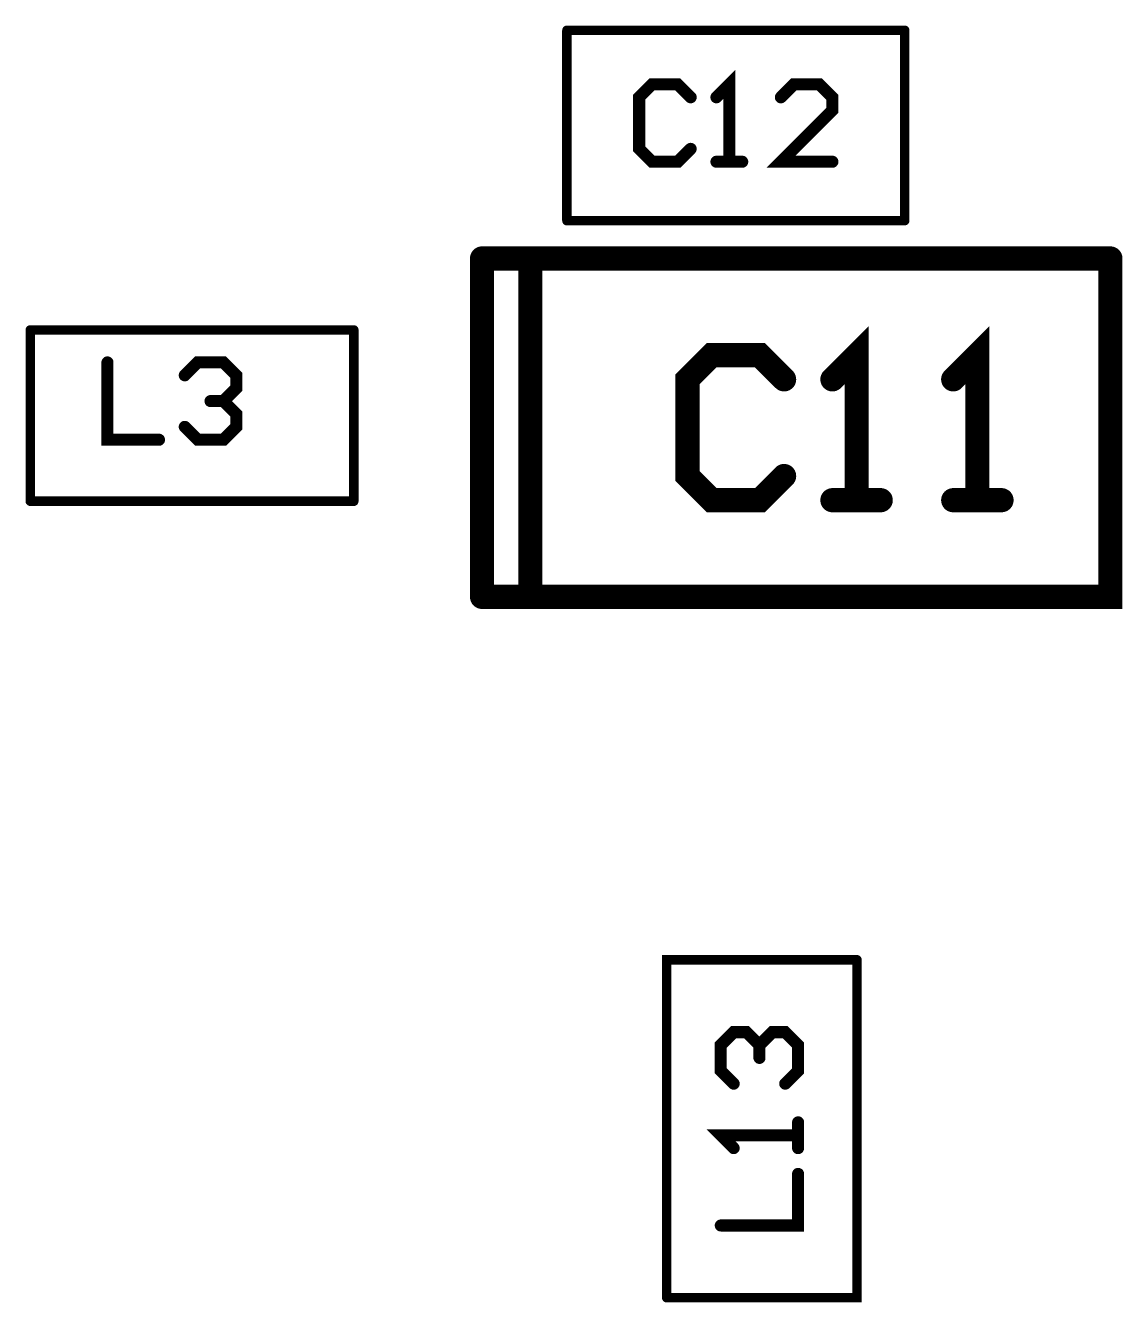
# Model space of a CAD drawing. Extents: x -4.2 to 14.8, y -3.5 to 8.8.
# Drawn here: x 6.891 to 7.345, y 2.913 to 3.441 of the extents above; entities that cross this region are included whole.
import ezdxf

# ---------------------------------------------------------------- set-up
doc = ezdxf.new("R2010")
doc.units = 0
doc.layers.add('2D_LINE_00', color=1, linetype='CONTINUOUS')

# ---------------------------------------------------------------- blocks, each defined once
blk = doc.blocks.new('SMOOTH_0$01')
at = {"const_width": 0.005}
blk.add_lwpolyline([(-0.0025, 0, 1), (0.0025, 0, 1)], format="xyb", close=True, dxfattribs=at)
blk = doc.blocks.new('DRAWING_3043')
at = {"layer": '2D_LINE_00', "const_width": 0.01}
blk.add_lwpolyline([(0, 0), (0.26, 0)], dxfattribs=at)
at = {"layer": '2D_LINE_00'}
for p in [(0, 0), (0.26, 0)]:
    blk.add_blockref('SMOOTH_0$01', p, dxfattribs=at)
blk = doc.blocks.new('DRAWING_3044')
at = {"layer": '2D_LINE_00', "const_width": 0.01}
blk.add_lwpolyline([(0, 0), (0, 0.14)], dxfattribs=at)
at = {"layer": '2D_LINE_00'}
for p in [(0, 0.14), (0, 0)]:
    blk.add_blockref('SMOOTH_0$01', p, dxfattribs=at)
blk = doc.blocks.new('DRAWING_3045')
at = {"layer": '2D_LINE_00', "const_width": 0.01}
blk.add_lwpolyline([(0, 0), (0.26, 0), (0.26, 0.14)], dxfattribs=at)
at = {"layer": '2D_LINE_00'}
for p in [(0.26, 0.14), (0, 0), (0.26, 0)]:
    blk.add_blockref('SMOOTH_0$01', p, dxfattribs=at)
blk = doc.blocks.new('DRAWING_3046')
at = {"layer": '2D_LINE_00', "const_width": 0.01}
blk.add_lwpolyline([(0, 0), (0, 0.14)], dxfattribs=at)
at = {"layer": '2D_LINE_00'}
for p in [(0, 0.14), (0, 0)]:
    blk.add_blockref('SMOOTH_0$01', p, dxfattribs=at)
blk = doc.blocks.new('DRAWING_3309')
at = {"layer": '2D_LINE_00', "const_width": 0.01}
blk.add_lwpolyline([(0, 0), (-0.01, 0.01), (-0.02999, 0.01), (-0.03999, 0), (-0.03999, -0.03998), (-0.02999, -0.04998), (-0.01, -0.04998), (0, -0.03998)], dxfattribs=at)
at = {"layer": '2D_LINE_00'}
for p in [(-0.02999, 0.01), (-0.01, 0.01), (-0.03999, 0), (0, 0), (-0.03999, -0.03998), (0, -0.03998), (-0.02999, -0.04998), (-0.01, -0.04998)]:
    blk.add_blockref('SMOOTH_0$01', p, dxfattribs=at)
blk = doc.blocks.new('DRAWING_3310')
at = {"layer": '2D_LINE_00', "const_width": 0.01}
blk.add_lwpolyline([(0, 0), (0.01999, 0), (0.01, 0), (0.01, 0.05998), (0, 0.04998)], dxfattribs=at)
at = {"layer": '2D_LINE_00'}
for p in [(0.01, 0.05998), (0, 0.04998), (0, 0), (0.01, 0), (0.01999, 0)]:
    blk.add_blockref('SMOOTH_0$01', p, dxfattribs=at)
blk = doc.blocks.new('DRAWING_3311')
at = {"layer": '2D_LINE_00', "const_width": 0.01}
blk.add_lwpolyline([(0, 0), (0.02, 0), (0.01, 0), (0.01, 0.05998), (0, 0.04998)], dxfattribs=at)
at = {"layer": '2D_LINE_00'}
for p in [(0.01, 0.05998), (0, 0.04998), (0, 0), (0.01, 0), (0.02, 0)]:
    blk.add_blockref('SMOOTH_0$01', p, dxfattribs=at)
blk = doc.blocks.new('SMOOTH_0$00394')
at = {"const_width": 0.00197}
blk.add_lwpolyline([(-0.00098, 0, 1), (0.00098, 0, 1)], format="xyb", close=True, dxfattribs=at)
blk = doc.blocks.new('DRAWING_3718')
at = {"layer": '2D_LINE_00', "const_width": 0.00394}
blk.add_lwpolyline([(0, 0), (0, 0.07874)], dxfattribs=at)
at = {"layer": '2D_LINE_00'}
for p in [(0, 0.07874), (0, 0)]:
    blk.add_blockref('SMOOTH_0$00394', p, dxfattribs=at)
blk = doc.blocks.new('DRAWING_3719')
at = {"layer": '2D_LINE_00', "const_width": 0.00394}
blk.add_lwpolyline([(0, 0), (0.13976, 0)], dxfattribs=at)
at = {"layer": '2D_LINE_00'}
for p in [(0, 0), (0.13976, 0)]:
    blk.add_blockref('SMOOTH_0$00394', p, dxfattribs=at)
blk = doc.blocks.new('DRAWING_3720')
at = {"layer": '2D_LINE_00', "const_width": 0.00394}
blk.add_lwpolyline([(0, 0), (0.13976, 0)], dxfattribs=at)
at = {"layer": '2D_LINE_00'}
for p in [(0, 0), (0.13976, 0)]:
    blk.add_blockref('SMOOTH_0$00394', p, dxfattribs=at)
blk = doc.blocks.new('DRAWING_3721')
at = {"layer": '2D_LINE_00', "const_width": 0.00394}
blk.add_lwpolyline([(0, 0), (0, 0.07874)], dxfattribs=at)
at = {"layer": '2D_LINE_00'}
for p in [(0, 0.07874), (0, 0)]:
    blk.add_blockref('SMOOTH_0$00394', p, dxfattribs=at)
blk = doc.blocks.new('DRAWING_4065')
at = {"layer": '2D_LINE_00', "const_width": 0.00394}
blk.add_lwpolyline([(0, 0), (0.07874, 0), (0.07874, 0.13976)], dxfattribs=at)
at = {"layer": '2D_LINE_00'}
for p in [(0.07874, 0.13976), (0, 0), (0.07874, 0)]:
    blk.add_blockref('SMOOTH_0$00394', p, dxfattribs=at)
blk = doc.blocks.new('DRAWING_4066')
at = {"layer": '2D_LINE_00', "const_width": 0.00394}
blk.add_lwpolyline([(0, 0), (0, 0.13976), (0.07874, 0.13976)], dxfattribs=at)
at = {"layer": '2D_LINE_00'}
for p in [(0, 0.13976), (0.07874, 0.13976), (0, 0)]:
    blk.add_blockref('SMOOTH_0$00394', p, dxfattribs=at)
blk = doc.blocks.new('DRAWING_4097')
at = {"layer": '2D_LINE_00', "const_width": 0.00394}
blk.add_lwpolyline([(0, 0), (0.13386, 0)], dxfattribs=at)
at = {"layer": '2D_LINE_00'}
for p in [(0, 0), (0.13386, 0)]:
    blk.add_blockref('SMOOTH_0$00394', p, dxfattribs=at)
blk = doc.blocks.new('DRAWING_4098')
at = {"layer": '2D_LINE_00', "const_width": 0.00394}
blk.add_lwpolyline([(0, 0), (0.13386, 0)], dxfattribs=at)
at = {"layer": '2D_LINE_00'}
for p in [(0, 0), (0.13386, 0)]:
    blk.add_blockref('SMOOTH_0$00394', p, dxfattribs=at)
blk = doc.blocks.new('DRAWING_4099')
at = {"layer": '2D_LINE_00', "const_width": 0.00394}
blk.add_lwpolyline([(0, 0), (0, 0.07086)], dxfattribs=at)
at = {"layer": '2D_LINE_00'}
for p in [(0, 0.07086), (0, 0)]:
    blk.add_blockref('SMOOTH_0$00394', p, dxfattribs=at)
blk = doc.blocks.new('DRAWING_4100')
at = {"layer": '2D_LINE_00', "const_width": 0.00394}
blk.add_lwpolyline([(0, 0), (0, 0.07086)], dxfattribs=at)
at = {"layer": '2D_LINE_00'}
for p in [(0, 0.07086), (0, 0)]:
    blk.add_blockref('SMOOTH_0$00394', p, dxfattribs=at)
blk = doc.blocks.new('SMOOTH_0$005')
at = {"const_width": 0.0025}
blk.add_lwpolyline([(-0.00125, 0, 1), (0.00125, 0, 1)], format="xyb", close=True, dxfattribs=at)
blk = doc.blocks.new('DRAWING_5513')
at = {"layer": '2D_LINE_00', "const_width": 0.005}
blk.add_lwpolyline([(0, 0), (-0.00533, 0.00533), (-0.016, 0.00533), (-0.02133, 0), (-0.02133, -0.02133), (-0.016, -0.02666), (-0.00533, -0.02666), (0, -0.02133)], dxfattribs=at)
at = {"layer": '2D_LINE_00'}
for p in [(-0.016, 0.00533), (-0.00533, 0.00533), (-0.02133, 0), (0, 0), (-0.02133, -0.02133), (0, -0.02133), (-0.016, -0.02666), (-0.00533, -0.02666)]:
    blk.add_blockref('SMOOTH_0$005', p, dxfattribs=at)
blk = doc.blocks.new('DRAWING_5514')
at = {"layer": '2D_LINE_00', "const_width": 0.005}
blk.add_lwpolyline([(0, 0), (0.01066, 0), (0.00533, 0), (0.00533, 0.03199), (0, 0.02666)], dxfattribs=at)
at = {"layer": '2D_LINE_00'}
for p in [(0.00533, 0.03199), (0, 0.02666), (0, 0), (0.00533, 0), (0.01066, 0)]:
    blk.add_blockref('SMOOTH_0$005', p, dxfattribs=at)
blk = doc.blocks.new('DRAWING_5515')
at = {"layer": '2D_LINE_00', "const_width": 0.005}
blk.add_lwpolyline([(0, 0), (-0.02132, 0), (0, 0.02133), (0, 0.02666), (-0.00533, 0.03199), (-0.01599, 0.03199), (-0.02132, 0.02666)], dxfattribs=at)
at = {"layer": '2D_LINE_00'}
for p in [(-0.01599, 0.03199), (-0.00533, 0.03199), (-0.02132, 0.02666), (0, 0.02666), (0, 0.02133), (-0.02132, 0), (0, 0)]:
    blk.add_blockref('SMOOTH_0$005', p, dxfattribs=at)
blk = doc.blocks.new('DRAWING_5745')
at = {"layer": '2D_LINE_00', "const_width": 0.005}
blk.add_lwpolyline([(0, 0), (0.03199, 0), (0.03199, 0.02133)], dxfattribs=at)
at = {"layer": '2D_LINE_00'}
for p in [(0.03199, 0.02133), (0, 0), (0.03199, 0)]:
    blk.add_blockref('SMOOTH_0$005', p, dxfattribs=at)
blk = doc.blocks.new('DRAWING_5746')
at = {"layer": '2D_LINE_00', "const_width": 0.005}
blk.add_lwpolyline([(0, 0), (0, 0.01066), (0, 0.00533), (-0.03199, 0.00533), (-0.02666, 0)], dxfattribs=at)
at = {"layer": '2D_LINE_00'}
for p in [(0, 0.01066), (-0.03199, 0.00533), (0, 0.00533), (-0.02666, 0), (0, 0)]:
    blk.add_blockref('SMOOTH_0$005', p, dxfattribs=at)
blk = doc.blocks.new('DRAWING_5747')
at = {"layer": '2D_LINE_00', "const_width": 0.005}
blk.add_lwpolyline([(0, 0), (-0.00533, 0.00533), (-0.00533, 0.01599), (0, 0.02132), (0.00533, 0.02132), (0.01067, 0.01599), (0.01067, 0.01066), (0.01067, 0.01599), (0.016, 0.02132), (0.02133, 0.02132), (0.02666, 0.01599), (0.02666, 0.00533), (0.02133, 0)], dxfattribs=at)
at = {"layer": '2D_LINE_00'}
for p in [(0, 0.02132), (0.00533, 0.02132), (0.016, 0.02132), (0.02133, 0.02132), (-0.00533, 0.01599), (0.01067, 0.01599), (0.01067, 0.01599), (0.02666, 0.01599), (0.01067, 0.01066), (-0.00533, 0.00533), (0.02666, 0.00533), (0, 0), (0.02133, 0)]:
    blk.add_blockref('SMOOTH_0$005', p, dxfattribs=at)
blk = doc.blocks.new('DRAWING_5769')
at = {"layer": '2D_LINE_00', "const_width": 0.005}
blk.add_lwpolyline([(0, 0), (0, -0.03199), (0.02133, -0.03199)], dxfattribs=at)
at = {"layer": '2D_LINE_00'}
for p in [(0, 0), (0, -0.03199), (0.02133, -0.03199)]:
    blk.add_blockref('SMOOTH_0$005', p, dxfattribs=at)
blk = doc.blocks.new('DRAWING_5770')
at = {"layer": '2D_LINE_00', "const_width": 0.005}
blk.add_lwpolyline([(0, 0), (0.00533, 0.00533), (0.01599, 0.00533), (0.02133, 0), (0.02133, -0.00533), (0.01599, -0.01066), (0.01066, -0.01066), (0.01599, -0.01066), (0.02133, -0.016), (0.02133, -0.02133), (0.01599, -0.02666), (0.00533, -0.02666), (0, -0.02133)], dxfattribs=at)
at = {"layer": '2D_LINE_00'}
for p in [(0.00533, 0.00533), (0.01599, 0.00533), (0, 0), (0.02133, 0), (0.02133, -0.00533), (0.01066, -0.01066), (0.01599, -0.01066), (0.01599, -0.01066), (0.02133, -0.016), (0, -0.02133), (0.02133, -0.02133), (0.00533, -0.02666), (0.01599, -0.02666)]:
    blk.add_blockref('SMOOTH_0$005', p, dxfattribs=at)

msp = doc.modelspace()

# ---------------------------------------------------------------- block references
for name, p in [('DRAWING_3718', (7.11512, 3.36063)), ('DRAWING_3720', (7.11512, 3.43937)), ('DRAWING_3721', (7.25488, 3.36063)), ('DRAWING_5514', (7.17699, 3.385)), ('DRAWING_5513', (7.16633, 3.41166)), ('DRAWING_5515', (7.22497, 3.385)), ('DRAWING_3719', (7.11512, 3.36063)), ('DRAWING_3043', (7.08, 3.345)), ('DRAWING_3044', (7.08, 3.205)), ('DRAWING_3045', (7.08, 3.205)), ('DRAWING_3046', (7.1, 3.205)), ('DRAWING_4098', (6.89307, 3.31543)), ('DRAWING_4099', (6.89307, 3.24457)), ('DRAWING_4100', (7.02693, 3.24457)), ('DRAWING_3310', (7.22498, 3.245)), ('DRAWING_3311', (7.27496, 3.245)), ('DRAWING_3309', (7.20499, 3.29498)), ('DRAWING_5769', (6.925, 3.30199)), ('DRAWING_5770', (6.95699, 3.29666)), ('DRAWING_4097', (6.89307, 3.24457)), ('DRAWING_4065', (7.15641, 2.91512)), ('DRAWING_4066', (7.15641, 2.91512)), ('DRAWING_5747', (7.18412, 3.00365)), ('DRAWING_5746', (7.21078, 2.97699)), ('DRAWING_5745', (7.17879, 2.945))]:
    msp.add_blockref(name, p)

doc.saveas('drawing.dxf')
